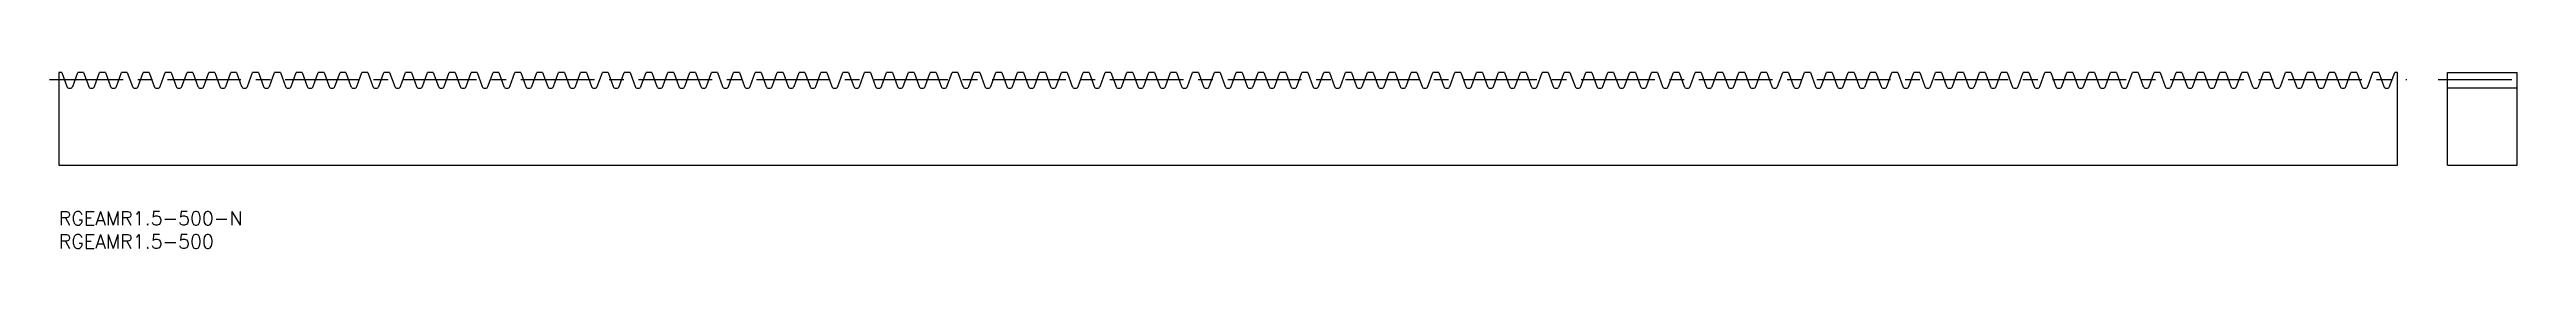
# Model space of a CAD drawing. Extents: x -2 to 532, y -8 to 30.
import ezdxf

# ---------------------------------------------------------------- set-up
doc = ezdxf.new("R2010")
doc.units = 0
doc.header["$LTSCALE"] = 0.5
doc.linetypes.add('CENTER', pattern=[50.8, 31.75, -6.35, 6.35, -6.35])
for name, color, linetype in [('MSM_CENTER', 1, 'CENTER'), ('MSM_CONTINUOUS', 7, 'CONTINUOUS'), ('MSM_PART_NUMBER', 7, 'CONTINUOUS')]:
    doc.layers.add(name, color=color, linetype=linetype)
doc.styles.get("Standard").update_dxf_attribs({"font": 'txt.shx', "height": 3, "bigfont": 'bigfont.shx'})

msp = doc.modelspace()

# ---------------------------------------------------------------- linework, layer by layer
at = {"layer": 'MSM_CENTER'}
for p, q in [((-2, 28.5), (506.23, 28.5)), ((513, 28.5), (532, 28.5))]:
    msp.add_line(p, q, dxfattribs=at)
at = {"layer": 'MSM_CONTINUOUS'}
for p, q in [((0.63, 30), (0, 30)), ((0, 30), (0, 10)), ((0.63, 30), (1.72, 27)), ((2.99, 27), (4.08, 30)), ((5.34, 30), (4.08, 30)), ((5.34, 30), (6.44, 27)), ((7.7, 27), (8.79, 30)), ((10.06, 30), (8.79, 30)), ((10.06, 30), (11.15, 27)), ((12.41, 27), (13.51, 30)), ((14.77, 30), (13.51, 30)), ((14.77, 30), (15.86, 27)), ((17.13, 27), (18.22, 30)), ((19.48, 30), (18.22, 30)), ((19.48, 30), (20.57, 27)), ((21.84, 27), (22.93, 30)), ((24.19, 30), (22.93, 30)), ((24.19, 30), (25.29, 27)), ((26.55, 27), (27.64, 30)), ((28.91, 30), (27.64, 30)), ((28.91, 30), (30, 27)), ((31.26, 27), (32.35, 30)), ((33.62, 30), (32.35, 30)), ((33.62, 30), (34.71, 27)), ((35.98, 27), (37.07, 30)), ((38.33, 30), (37.07, 30)), ((38.33, 30), (39.42, 27)), ((40.69, 27), (41.78, 30)), ((43.04, 30), (41.78, 30)), ((43.04, 30), (44.14, 27)), ((45.4, 27), (46.49, 30)), ((47.76, 30), (46.49, 30)), ((47.76, 30), (48.85, 27)), ((50.11, 27), (51.2, 30)), ((52.47, 30), (51.2, 30)), ((52.47, 30), (53.56, 27)), ((54.82, 27), (55.92, 30)), ((57.18, 30), (55.92, 30)), ((57.18, 30), (58.27, 27)), ((59.54, 27), (60.63, 30)), ((61.89, 30), (60.63, 30)), ((61.89, 30), (62.99, 27)), ((64.25, 27), (65.34, 30)), ((66.61, 30), (65.34, 30)), ((66.61, 30), (67.7, 27)), ((68.96, 27), (70.05, 30)), ((71.32, 30), (70.05, 30)), ((71.32, 30), (72.41, 27)), ((73.67, 27), (74.77, 30)), ((76.03, 30), (74.77, 30)), ((76.03, 30), (77.12, 27)), ((78.39, 27), (79.48, 30)), ((80.74, 30), (79.48, 30)), ((80.74, 30), (81.83, 27)), ((83.1, 27), (84.19, 30)), ((85.46, 30), (84.19, 30)), ((85.46, 30), (86.55, 27)), ((87.81, 27), (88.9, 30)), ((90.17, 30), (88.9, 30)), ((90.17, 30), (91.26, 27)), ((92.52, 27), (93.62, 30)), ((94.88, 30), (93.62, 30)), ((94.88, 30), (95.97, 27)), ((97.24, 27), (98.33, 30)), ((99.59, 30), (98.33, 30)), ((99.59, 30), (100.68, 27)), ((101.95, 27), (103.04, 30)), ((104.3, 30), (103.04, 30)), ((104.3, 30), (105.4, 27)), ((106.66, 27), (107.75, 30)), ((109.02, 30), (107.75, 30)), ((109.02, 30), (110.11, 27)), ((111.37, 27), (112.47, 30)), ((113.73, 30), (112.47, 30)), ((113.73, 30), (114.82, 27)), ((116.09, 27), (117.18, 30)), ((118.44, 30), (117.18, 30)), ((118.44, 30), (119.53, 27)), ((120.8, 27), (121.89, 30)), ((123.15, 30), (121.89, 30)), ((123.15, 30), (124.25, 27)), ((125.51, 27), (126.6, 30)), ((127.87, 30), (126.6, 30)), ((127.87, 30), (128.96, 27)), ((130.22, 27), (131.32, 30)), ((132.58, 30), (131.32, 30)), ((132.58, 30), (133.67, 27)), ((134.94, 27), (136.03, 30)), ((137.29, 30), (136.03, 30)), ((137.29, 30), (138.38, 27)), ((139.65, 27), (140.74, 30)), ((142, 30), (140.74, 30)), ((142, 30), (143.1, 27)), ((144.36, 27), (145.45, 30)), ((146.72, 30), (145.45, 30)), ((146.72, 30), (147.81, 27)), ((149.07, 27), (150.16, 30)), ((151.43, 30), (150.16, 30)), ((151.43, 30), (152.52, 27)), ((153.79, 27), (154.88, 30)), ((156.14, 30), (154.88, 30)), ((156.14, 30), (157.23, 27)), ((158.5, 27), (159.59, 30)), ((160.85, 30), (159.59, 30)), ((160.85, 30), (161.95, 27)), ((163.21, 27), (164.3, 30)), ((165.57, 30), (164.3, 30)), ((165.57, 30), (166.66, 27)), ((167.92, 27), (169.01, 30)), ((170.28, 30), (169.01, 30)), ((170.28, 30), (171.37, 27)), ((172.63, 27), (173.73, 30)), ((174.99, 30), (173.73, 30)), ((174.99, 30), (176.08, 27)), ((177.35, 27), (178.44, 30)), ((179.7, 30), (178.44, 30)), ((179.7, 30), (180.8, 27)), ((182.06, 27), (183.15, 30)), ((184.42, 30), (183.15, 30)), ((184.42, 30), (185.51, 27)), ((186.77, 27), (187.86, 30)), ((189.13, 30), (187.86, 30)), ((189.13, 30), (190.22, 27)), ((191.48, 27), (192.58, 30)), ((193.84, 30), (192.58, 30)), ((193.84, 30), (194.93, 27)), ((196.2, 27), (197.29, 30)), ((198.55, 30), (197.29, 30)), ((198.55, 30), (199.64, 27)), ((200.91, 27), (202, 30)), ((203.27, 30), (202, 30)), ((203.27, 30), (204.36, 27)), ((205.62, 27), (206.71, 30)), ((207.98, 30), (206.71, 30)), ((207.98, 30), (209.07, 27)), ((210.33, 27), (211.43, 30)), ((212.69, 30), (211.43, 30)), ((212.69, 30), (213.78, 27)), ((215.05, 27), (216.14, 30)), ((217.4, 30), (216.14, 30)), ((217.4, 30), (218.49, 27)), ((219.76, 27), (220.85, 30)), ((222.11, 30), (220.85, 30)), ((222.11, 30), (223.21, 27)), ((224.47, 27), (225.56, 30)), ((226.83, 30), (225.56, 30)), ((226.83, 30), (227.92, 27)), ((229.18, 27), (230.28, 30)), ((231.54, 30), (230.28, 30)), ((231.54, 30), (232.63, 27)), ((233.9, 27), (234.99, 30)), ((236.25, 30), (234.99, 30)), ((236.25, 30), (237.34, 27)), ((238.61, 27), (239.7, 30)), ((240.96, 30), (239.7, 30)), ((240.96, 30), (242.06, 27)), ((243.32, 27), (244.41, 30)), ((245.68, 30), (244.41, 30)), ((245.68, 30), (246.77, 27)), ((248.03, 27), (249.13, 30)), ((250.39, 30), (249.13, 30)), ((250.39, 30), (251.48, 27)), ((252.75, 27), (253.84, 30)), ((255.1, 30), (253.84, 30)), ((255.1, 30), (256.19, 27)), ((257.46, 27), (258.55, 30)), ((259.81, 30), (258.55, 30)), ((259.81, 30), (260.91, 27)), ((262.17, 27), (263.26, 30)), ((264.53, 30), (263.26, 30)), ((264.53, 30), (265.62, 27)), ((266.88, 27), (267.97, 30)), ((269.24, 30), (267.97, 30)), ((269.24, 30), (270.33, 27)), ((271.6, 27), (272.69, 30)), ((273.95, 30), (272.69, 30)), ((273.95, 30), (275.04, 27)), ((276.31, 27), (277.4, 30)), ((278.66, 30), (277.4, 30)), ((278.66, 30), (279.76, 27)), ((281.02, 27), (282.11, 30)), ((283.38, 30), (282.11, 30)), ((283.38, 30), (284.47, 27)), ((285.73, 27), (286.82, 30)), ((288.09, 30), (286.82, 30)), ((288.09, 30), (289.18, 27)), ((290.44, 27), (291.54, 30)), ((292.8, 30), (291.54, 30)), ((292.8, 30), (293.89, 27)), ((295.16, 27), (296.25, 30)), ((297.51, 30), (296.25, 30)), ((297.51, 30), (298.61, 27)), ((299.87, 27), (300.96, 30)), ((302.23, 30), (300.96, 30)), ((302.23, 30), (303.32, 27)), ((304.58, 27), (305.67, 30)), ((306.94, 30), (305.67, 30)), ((306.94, 30), (308.03, 27)), ((309.29, 27), (310.39, 30)), ((311.65, 30), (310.39, 30)), ((311.65, 30), (312.74, 27)), ((314.01, 27), (315.1, 30)), ((316.36, 30), (315.1, 30)), ((316.36, 30), (317.45, 27)), ((318.72, 27), (319.81, 30)), ((321.08, 30), (319.81, 30)), ((321.08, 30), (322.17, 27)), ((323.43, 27), (324.52, 30)), ((325.79, 30), (324.52, 30)), ((325.79, 30), (326.88, 27)), ((328.14, 27), (329.24, 30)), ((330.5, 30), (329.24, 30)), ((330.5, 30), (331.59, 27)), ((332.86, 27), (333.95, 30)), ((335.21, 30), (333.95, 30)), ((335.21, 30), (336.3, 27)), ((337.57, 27), (338.66, 30)), ((339.92, 30), (338.66, 30)), ((339.92, 30), (341.02, 27)), ((342.28, 27), (343.37, 30)), ((344.64, 30), (343.37, 30)), ((344.64, 30), (345.73, 27)), ((346.99, 27), (348.09, 30)), ((349.35, 30), (348.09, 30)), ((349.35, 30), (350.44, 27)), ((351.71, 27), (352.8, 30)), ((354.06, 30), (352.8, 30)), ((354.06, 30), (355.15, 27)), ((356.42, 27), (357.51, 30)), ((358.77, 30), (357.51, 30)), ((358.77, 30), (359.87, 27)), ((361.13, 27), (362.22, 30)), ((363.49, 30), (362.22, 30)), ((363.49, 30), (364.58, 27)), ((365.84, 27), (366.94, 30)), ((368.2, 30), (366.94, 30)), ((368.2, 30), (369.29, 27)), ((370.56, 27), (371.65, 30)), ((372.91, 30), (371.65, 30)), ((372.91, 30), (374, 27)), ((375.27, 27), (376.36, 30)), ((377.62, 30), (376.36, 30)), ((377.62, 30), (378.72, 27)), ((379.98, 27), (381.07, 30)), ((382.34, 30), (381.07, 30)), ((382.34, 30), (383.43, 27)), ((384.69, 27), (385.78, 30)), ((387.05, 30), (385.78, 30)), ((387.05, 30), (388.14, 27)), ((389.41, 27), (390.5, 30)), ((391.76, 30), (390.5, 30)), ((391.76, 30), (392.85, 27)), ((394.12, 27), (395.21, 30)), ((396.47, 30), (395.21, 30)), ((396.47, 30), (397.57, 27)), ((398.83, 27), (399.92, 30)), ((401.19, 30), (399.92, 30)), ((401.19, 30), (402.28, 27)), ((403.54, 27), (404.63, 30)), ((405.9, 30), (404.63, 30)), ((405.9, 30), (406.99, 27)), ((408.25, 27), (409.35, 30)), ((410.61, 30), (409.35, 30)), ((410.61, 30), (411.7, 27)), ((412.97, 27), (414.06, 30)), ((415.32, 30), (414.06, 30)), ((415.32, 30), (416.42, 27)), ((417.68, 27), (418.77, 30)), ((420.04, 30), (418.77, 30)), ((420.04, 30), (421.13, 27)), ((422.39, 27), (423.48, 30)), ((424.75, 30), (423.48, 30)), ((424.75, 30), (425.84, 27)), ((427.1, 27), (428.2, 30)), ((429.46, 30), (428.2, 30)), ((429.46, 30), (430.55, 27)), ((431.82, 27), (432.91, 30)), ((434.17, 30), (432.91, 30)), ((434.17, 30), (435.26, 27)), ((436.53, 27), (437.62, 30)), ((438.89, 30), (437.62, 30)), ((438.89, 30), (439.98, 27)), ((441.24, 27), (442.33, 30)), ((443.6, 30), (442.33, 30)), ((443.6, 30), (444.69, 27)), ((445.95, 27), (447.05, 30)), ((448.31, 30), (447.05, 30)), ((448.31, 30), (449.4, 27)), ((450.67, 27), (451.76, 30)), ((453.02, 30), (451.76, 30)), ((453.02, 30), (454.11, 27)), ((455.38, 27), (456.47, 30)), ((457.73, 30), (456.47, 30)), ((457.73, 30), (458.83, 27)), ((460.09, 27), (461.18, 30)), ((462.45, 30), (461.18, 30)), ((462.45, 30), (463.54, 27)), ((464.8, 27), (465.9, 30)), ((467.16, 30), (465.9, 30)), ((467.16, 30), (468.25, 27)), ((469.52, 27), (470.61, 30)), ((471.87, 30), (470.61, 30)), ((471.87, 30), (472.96, 27)), ((474.23, 27), (475.32, 30)), ((476.58, 30), (475.32, 30)), ((476.58, 30), (477.68, 27)), ((478.94, 27), (480.03, 30)), ((481.3, 30), (480.03, 30)), ((481.3, 30), (482.39, 27)), ((483.65, 27), (484.75, 30)), ((486.01, 30), (484.75, 30)), ((486.01, 30), (487.1, 27)), ((488.37, 27), (489.46, 30)), ((490.72, 30), (489.46, 30)), ((490.72, 30), (491.81, 27)), ((493.08, 27), (494.17, 30)), ((495.43, 30), (494.17, 30)), ((495.43, 30), (496.53, 27)), ((497.79, 27), (498.88, 30)), ((500.15, 30), (498.88, 30)), ((500.15, 30), (501.24, 27)), ((502.5, 27), (503.59, 30)), ((504.23, 30), (503.59, 30)), ((504.23, 10), (504.23, 30)), ((515, 30), (530, 30)), ((515, 10), (515, 30)), ((530, 10), (530, 30)), ((2.26, 26.62), (2.45, 26.62)), ((6.97, 26.62), (7.17, 26.62)), ((11.68, 26.62), (11.88, 26.62)), ((16.4, 26.62), (16.59, 26.62)), ((21.11, 26.62), (21.3, 26.62)), ((25.82, 26.62), (26.01, 26.62)), ((30.53, 26.62), (30.73, 26.62)), ((35.25, 26.62), (35.44, 26.62)), ((39.96, 26.62), (40.15, 26.62)), ((44.67, 26.62), (44.86, 26.62)), ((49.38, 26.62), (49.58, 26.62)), ((54.1, 26.62), (54.29, 26.62)), ((58.81, 26.62), (59, 26.62)), ((63.52, 26.62), (63.71, 26.62)), ((68.23, 26.62), (68.43, 26.62)), ((72.95, 26.62), (73.14, 26.62)), ((77.66, 26.62), (77.85, 26.62)), ((82.37, 26.62), (82.56, 26.62)), ((87.08, 26.62), (87.28, 26.62)), ((91.8, 26.62), (91.99, 26.62)), ((96.51, 26.62), (96.7, 26.62)), ((101.22, 26.62), (101.41, 26.62)), ((105.93, 26.62), (106.13, 26.62)), ((110.64, 26.62), (110.84, 26.62)), ((115.36, 26.62), (115.55, 26.62)), ((120.07, 26.62), (120.26, 26.62)), ((124.78, 26.62), (124.98, 26.62)), ((129.49, 26.62), (129.69, 26.62)), ((134.21, 26.62), (134.4, 26.62)), ((138.92, 26.62), (139.11, 26.62)), ((143.63, 26.62), (143.82, 26.62)), ((148.34, 26.62), (148.54, 26.62)), ((153.06, 26.62), (153.25, 26.62)), ((157.77, 26.62), (157.96, 26.62)), ((162.48, 26.62), (162.67, 26.62)), ((167.19, 26.62), (167.39, 26.62)), ((171.91, 26.62), (172.1, 26.62)), ((176.62, 26.62), (176.81, 26.62)), ((181.33, 26.62), (181.52, 26.62)), ((186.04, 26.62), (186.24, 26.62)), ((190.76, 26.62), (190.95, 26.62)), ((195.47, 26.62), (195.66, 26.62)), ((200.18, 26.62), (200.37, 26.62)), ((204.89, 26.62), (205.09, 26.62)), ((209.61, 26.62), (209.8, 26.62)), ((214.32, 26.62), (214.51, 26.62)), ((219.03, 26.62), (219.22, 26.62)), ((223.74, 26.62), (223.94, 26.62)), ((228.45, 26.62), (228.65, 26.62)), ((233.17, 26.62), (233.36, 26.62)), ((237.88, 26.62), (238.07, 26.62)), ((242.59, 26.62), (242.79, 26.62)), ((247.3, 26.62), (247.5, 26.62)), ((252.02, 26.62), (252.21, 26.62)), ((256.73, 26.62), (256.92, 26.62)), ((261.44, 26.62), (261.63, 26.62)), ((266.15, 26.62), (266.35, 26.62)), ((270.87, 26.62), (271.06, 26.62)), ((275.58, 26.62), (275.77, 26.62)), ((280.29, 26.62), (280.48, 26.62)), ((285, 26.62), (285.2, 26.62)), ((289.72, 26.62), (289.91, 26.62)), ((294.43, 26.62), (294.62, 26.62)), ((299.14, 26.62), (299.33, 26.62)), ((303.85, 26.62), (304.05, 26.62)), ((308.57, 26.62), (308.76, 26.62)), ((313.28, 26.62), (313.47, 26.62)), ((317.99, 26.62), (318.18, 26.62)), ((322.7, 26.62), (322.9, 26.62)), ((327.42, 26.62), (327.61, 26.62)), ((332.13, 26.62), (332.32, 26.62)), ((336.84, 26.62), (337.03, 26.62)), ((341.55, 26.62), (341.75, 26.62)), ((346.26, 26.62), (346.46, 26.62)), ((350.98, 26.62), (351.17, 26.62)), ((355.69, 26.62), (355.88, 26.62)), ((360.4, 26.62), (360.6, 26.62)), ((365.11, 26.62), (365.31, 26.62)), ((369.83, 26.62), (370.02, 26.62)), ((374.54, 26.62), (374.73, 26.62)), ((379.25, 26.62), (379.44, 26.62)), ((383.96, 26.62), (384.16, 26.62)), ((388.68, 26.62), (388.87, 26.62)), ((393.39, 26.62), (393.58, 26.62)), ((398.1, 26.62), (398.29, 26.62)), ((402.81, 26.62), (403.01, 26.62)), ((407.53, 26.62), (407.72, 26.62)), ((412.24, 26.62), (412.43, 26.62)), ((416.95, 26.62), (417.14, 26.62)), ((421.66, 26.62), (421.86, 26.62)), ((426.38, 26.62), (426.57, 26.62)), ((431.09, 26.62), (431.28, 26.62)), ((435.8, 26.62), (435.99, 26.62)), ((440.51, 26.62), (440.71, 26.62)), ((445.23, 26.62), (445.42, 26.62)), ((449.94, 26.62), (450.13, 26.62)), ((454.65, 26.62), (454.84, 26.62)), ((459.36, 26.62), (459.56, 26.62)), ((464.07, 26.62), (464.27, 26.62)), ((468.79, 26.62), (468.98, 26.62)), ((473.5, 26.62), (473.69, 26.62)), ((478.21, 26.62), (478.41, 26.62)), ((482.92, 26.62), (483.12, 26.62)), ((487.64, 26.62), (487.83, 26.62)), ((492.35, 26.62), (492.54, 26.62)), ((497.06, 26.62), (497.25, 26.62)), ((501.77, 26.62), (501.97, 26.62)), ((530, 26.62), (515, 26.62)), ((0, 10), (504.23, 10)), ((515, 10), (530, 10))]:
    msp.add_line(p, q, dxfattribs=at)
for centre, start, end in [((2.26, 27.19), 200, 270), ((2.45, 27.19), 270, 340), ((6.97, 27.19), 200, 270), ((7.17, 27.19), 270, 340), ((11.68, 27.19), 200, 270), ((11.88, 27.19), 270, 340), ((16.4, 27.19), 200, 270), ((16.59, 27.19), 270, 340), ((21.11, 27.19), 200, 270), ((21.3, 27.19), 270, 340), ((25.82, 27.19), 200, 270), ((26.01, 27.19), 270, 340), ((30.53, 27.19), 200, 270), ((30.73, 27.19), 270, 340), ((35.25, 27.19), 200, 270), ((35.44, 27.19), 270, 340), ((39.96, 27.19), 200, 270), ((40.15, 27.19), 270, 340), ((44.67, 27.19), 200, 270), ((44.86, 27.19), 270, 340), ((49.38, 27.19), 200, 270), ((49.58, 27.19), 270, 340), ((54.1, 27.19), 200, 270), ((54.29, 27.19), 270, 340), ((58.81, 27.19), 200, 270), ((59, 27.19), 270, 340), ((63.52, 27.19), 200, 270), ((63.71, 27.19), 270, 340), ((68.23, 27.19), 200, 270), ((68.43, 27.19), 270, 340), ((72.95, 27.19), 200, 270), ((73.14, 27.19), 270, 340), ((77.66, 27.19), 200, 270), ((77.85, 27.19), 270, 340), ((82.37, 27.19), 200, 270), ((82.56, 27.19), 270, 340), ((87.08, 27.19), 200, 270), ((87.28, 27.19), 270, 340), ((91.8, 27.19), 200, 270), ((91.99, 27.19), 270, 340), ((96.51, 27.19), 200, 270), ((96.7, 27.19), 270, 340), ((101.22, 27.19), 200, 270), ((101.41, 27.19), 270, 340), ((105.93, 27.19), 200, 270), ((106.13, 27.19), 270, 340), ((110.64, 27.19), 200, 270), ((110.84, 27.19), 270, 340), ((115.36, 27.19), 200, 270), ((115.55, 27.19), 270, 340), ((120.07, 27.19), 200, 270), ((120.26, 27.19), 270, 340), ((124.78, 27.19), 200, 270), ((124.98, 27.19), 270, 340), ((129.49, 27.19), 200, 270), ((129.69, 27.19), 270, 340), ((134.21, 27.19), 200, 270), ((134.4, 27.19), 270, 340), ((138.92, 27.19), 200, 270), ((139.11, 27.19), 270, 340), ((143.63, 27.19), 200, 270), ((143.82, 27.19), 270, 340), ((148.34, 27.19), 200, 270), ((148.54, 27.19), 270, 340), ((153.06, 27.19), 200, 270), ((153.25, 27.19), 270, 340), ((157.77, 27.19), 200, 270), ((157.96, 27.19), 270, 340), ((162.48, 27.19), 200, 270), ((162.67, 27.19), 270, 340), ((167.19, 27.19), 200, 270), ((167.39, 27.19), 270, 340), ((171.91, 27.19), 200, 270), ((172.1, 27.19), 270, 340), ((176.62, 27.19), 200, 270), ((176.81, 27.19), 270, 340), ((181.33, 27.19), 200, 270), ((181.52, 27.19), 270, 340), ((186.04, 27.19), 200, 270), ((186.24, 27.19), 270, 340), ((190.76, 27.19), 200, 270), ((190.95, 27.19), 270, 340), ((195.47, 27.19), 200, 270), ((195.66, 27.19), 270, 340), ((200.18, 27.19), 200, 270), ((200.37, 27.19), 270, 340), ((204.89, 27.19), 200, 270), ((205.09, 27.19), 270, 340), ((209.61, 27.19), 200, 270), ((209.8, 27.19), 270, 340), ((214.32, 27.19), 200, 270), ((214.51, 27.19), 270, 340), ((219.03, 27.19), 200, 270), ((219.22, 27.19), 270, 340), ((223.74, 27.19), 200, 270), ((223.94, 27.19), 270, 340), ((228.45, 27.19), 200, 270), ((228.65, 27.19), 270, 340), ((233.17, 27.19), 200, 270), ((233.36, 27.19), 270, 340), ((237.88, 27.19), 200, 270), ((238.07, 27.19), 270, 340), ((242.59, 27.19), 200, 270), ((242.79, 27.19), 270, 340), ((247.3, 27.19), 200, 270), ((247.5, 27.19), 270, 340), ((252.02, 27.19), 200, 270), ((252.21, 27.19), 270, 340), ((256.73, 27.19), 200, 270), ((256.92, 27.19), 270, 340), ((261.44, 27.19), 200, 270), ((261.63, 27.19), 270, 340), ((266.15, 27.19), 200, 270), ((266.35, 27.19), 270, 340), ((270.87, 27.19), 200, 270), ((271.06, 27.19), 270, 340), ((275.58, 27.19), 200, 270), ((275.77, 27.19), 270, 340), ((280.29, 27.19), 200, 270), ((280.48, 27.19), 270, 340), ((285, 27.19), 200, 270), ((285.2, 27.19), 270, 340), ((289.72, 27.19), 200, 270), ((289.91, 27.19), 270, 340), ((294.43, 27.19), 200, 270), ((294.62, 27.19), 270, 340), ((299.14, 27.19), 200, 270), ((299.33, 27.19), 270, 340), ((303.85, 27.19), 200, 270), ((304.05, 27.19), 270, 340), ((308.57, 27.19), 200, 270), ((308.76, 27.19), 270, 340), ((313.28, 27.19), 200, 270), ((313.47, 27.19), 270, 340), ((317.99, 27.19), 200, 270), ((318.18, 27.19), 270, 340), ((322.7, 27.19), 200, 270), ((322.9, 27.19), 270, 340), ((327.42, 27.19), 200, 270), ((327.61, 27.19), 270, 340), ((332.13, 27.19), 200, 270), ((332.32, 27.19), 270, 340), ((336.84, 27.19), 200, 270), ((337.03, 27.19), 270, 340), ((341.55, 27.19), 200, 270), ((341.75, 27.19), 270, 340), ((346.26, 27.19), 200, 270), ((346.46, 27.19), 270, 340), ((350.98, 27.19), 200, 270), ((351.17, 27.19), 270, 340), ((355.69, 27.19), 200, 270), ((355.88, 27.19), 270, 340), ((360.4, 27.19), 200, 270), ((360.6, 27.19), 270, 340), ((365.11, 27.19), 200, 270), ((365.31, 27.19), 270, 340), ((369.83, 27.19), 200, 270), ((370.02, 27.19), 270, 340), ((374.54, 27.19), 200, 270), ((374.73, 27.19), 270, 340), ((379.25, 27.19), 200, 270), ((379.44, 27.19), 270, 340), ((383.96, 27.19), 200, 270), ((384.16, 27.19), 270, 340), ((388.68, 27.19), 200, 270), ((388.87, 27.19), 270, 340), ((393.39, 27.19), 200, 270), ((393.58, 27.19), 270, 340), ((398.1, 27.19), 200, 270), ((398.29, 27.19), 270, 340), ((402.81, 27.19), 200, 270), ((403.01, 27.19), 270, 340), ((407.53, 27.19), 200, 270), ((407.72, 27.19), 270, 340), ((412.24, 27.19), 200, 270), ((412.43, 27.19), 270, 340), ((416.95, 27.19), 200, 270), ((417.14, 27.19), 270, 340), ((421.66, 27.19), 200, 270), ((421.86, 27.19), 270, 340), ((426.38, 27.19), 200, 270), ((426.57, 27.19), 270, 340), ((431.09, 27.19), 200, 270), ((431.28, 27.19), 270, 340), ((435.8, 27.19), 200, 270), ((435.99, 27.19), 270, 340), ((440.51, 27.19), 200, 270), ((440.71, 27.19), 270, 340), ((445.23, 27.19), 200, 270), ((445.42, 27.19), 270, 340), ((449.94, 27.19), 200, 270), ((450.13, 27.19), 270, 340), ((454.65, 27.19), 200, 270), ((454.84, 27.19), 270, 340), ((459.36, 27.19), 200, 270), ((459.56, 27.19), 270, 340), ((464.07, 27.19), 200, 270), ((464.27, 27.19), 270, 340), ((468.79, 27.19), 200, 270), ((468.98, 27.19), 270, 340), ((473.5, 27.19), 200, 270), ((473.69, 27.19), 270, 340), ((478.21, 27.19), 200, 270), ((478.41, 27.19), 270, 340), ((482.92, 27.19), 200, 270), ((483.12, 27.19), 270, 340), ((487.64, 27.19), 200, 270), ((487.83, 27.19), 270, 340), ((492.35, 27.19), 200, 270), ((492.54, 27.19), 270, 340), ((497.06, 27.19), 200, 270), ((497.25, 27.19), 270, 340), ((501.77, 27.19), 200, 270), ((501.97, 27.19), 270, 340)]:
    msp.add_arc(centre, 0.57, start, end, dxfattribs=at)

# ---------------------------------------------------------------- texts
at = {"layer": 'MSM_PART_NUMBER', "linetype": 'CONTINUOUS'}
for s, p in [('RGEAMR1.5-500-N', (0, -3)), ('RGEAMR1.5-500', (0, -8))]:
    msp.add_text(s, height=3, dxfattribs=at).set_placement(p)

doc.saveas('drawing.dxf')
